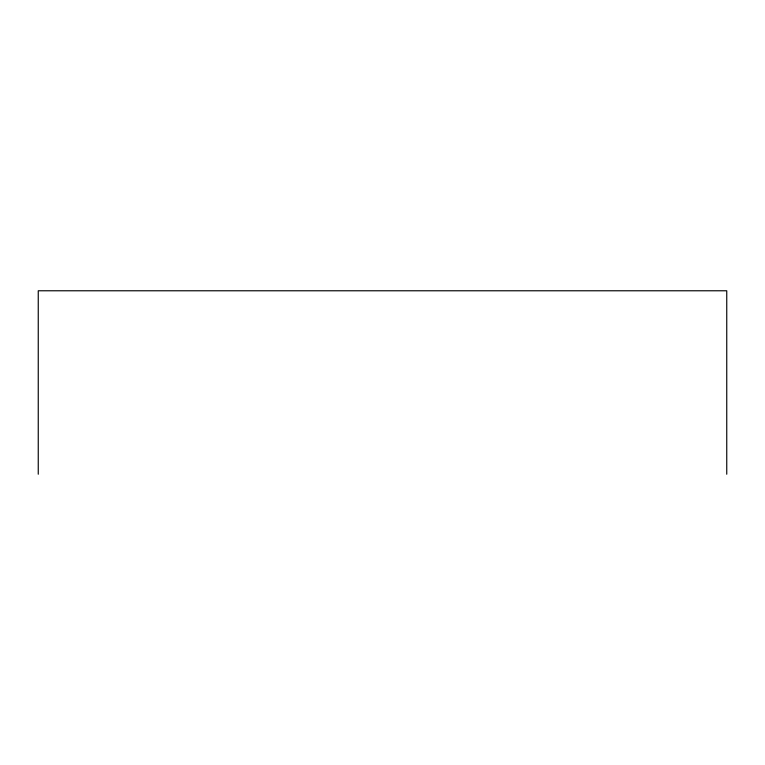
<?xml version="1.0" encoding="UTF-8"?>
<svg xmlns="http://www.w3.org/2000/svg" width="765" height="765" viewBox="0 0 765 765"><rect width="100%" height="100%" fill="white"/><g stroke="black" fill="none" stroke-linecap="round" stroke-linejoin="round"><path stroke-width="1.15" d="M726.75 474.224L726.75 290.776L38.25 290.776L38.25 474.224"/></g></svg>
